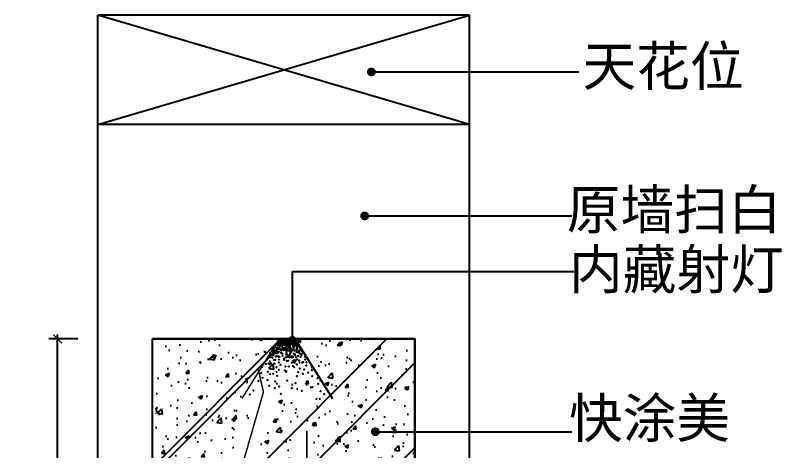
# Model space of a CAD drawing. Header units: millimetres. Extents: x 71641 to 191108, y -23091 to 29972.
# Drawn here: x 84699 to 86452, y -12383 to -11388 of the extents above; entities that cross this region are included whole.
import ezdxf

# ---------------------------------------------------------------- set-up
doc = ezdxf.new("R2010")
doc.units = ezdxf.units.MM
doc.layers.add('8', color=8, linetype='Continuous', lineweight=0)
doc.layers.add('Q', color=1, linetype='Continuous')
doc.styles.add('30', font='SimSun.ttf', dxfattribs={"height": 75})
doc.dimstyles.new('30', dxfattribs={"dimscale": 0, "dimtxt": 90, "dimasz": 20, "dimexe": 20, "dimexo": 20, "dimgap": 10, "dimtad": 1, "dimdec": 0, "dimzin": 0, "dimdsep": 46, "dimtxsty": '30', "dimblk": 'ARCHTICK', "dimcen": 20, "dimdle": 10, "dimclrd": 8, "dimclre": 8, "dimclrt": 2, "dimadec": 0, "dimazin": 0, "dimtfac": 1, "dimtdec": 0, "dimtmove": 2, "dimatfit": 3, "dimldrblk": 'DOT', "dimfxl": 0, "dimtolj": 2, "dimtzin": 0, "dimlwd": -1, "dimarcsym": 0})

# ---------------------------------------------------------------- blocks, each defined once
blk = doc.blocks.new('erg')
at = {"layer": '8', "color": 8}
blk.add_line((106246.9, -13515.5), (106408.5, -13774.4), dxfattribs=at)
at = {"layer": 'Q', "color": 8}
blk.add_line((106169.4, -13515.5), (106007.8, -13774.4), dxfattribs=at)
at = {"layer": 'Q', "color": 5}
for p, q in [((106248.2, -13510.7), (106168.2, -13510.7)), ((106246.9, -13510.7), (106169.4, -13510.7)), ((106169.4, -13515.5), (106169.4, -13510.7)), ((106169.4, -13515.5), (106246.9, -13515.5)), ((106246.9, -13515.5), (106246.9, -13510.7))]:
    blk.add_line(p, q, dxfattribs=at)
for p in [(106160.9, -13530.5), (106162.3, -13528.7), (106164.5, -13531.8), (106165.3, -13523.1), (106165.8, -13527.9), (106166.2, -13521.3), (106166.6, -13526.1), (106167.1, -13527), (106168, -13524.8), (106168.8, -13521.7), (106169.7, -13517.4), (106169.7, -13519.1), (106170.1, -13522.6), (106170.5, -13517.7), (106171, -13522.6), (106173.2, -13529.2), (106174.1, -13516.9), (106174.5, -13520.4), (106175, -13531.8), (106175.9, -13517.7), (106176.3, -13519.6), (106177.6, -13523.5), (106178.5, -13520.9), (106178.9, -13516.9), (106178.9, -13517.8), (106178.9, -13530.5), (106179.3, -13522.6), (106179.8, -13522.2), (106180.2, -13519.1), (106180.2, -13522.6), (106180.2, -13523.5), (106180.2, -13525.7), (106180.6, -13525.2), (106181.1, -13516.9), (106181.1, -13521.3), (106182.5, -13531.9), (106182.8, -13517.4), (106182.8, -13522.6), (106184.2, -13527.9), (106184.5, -13520), (106184.6, -13516.9), (106186.8, -13520), (106187.2, -13517.8), (106187.2, -13520.4), (106187.7, -13528), (106188.1, -13519.1), (106188.1, -13523.9), (106188.5, -13527.9), (106189.8, -13518.2), (106191.2, -13516.9), (106191.6, -13521.3), (106191.6, -13523.1), (106191.6, -13526.6), (106192, -13516.9), (106192.5, -13527.4), (106192.9, -13520), (106193.3, -13517.8), (106193.8, -13525.7), (106194.2, -13516.9), (106195.5, -13518.7), (106196, -13518.7), (106196.8, -13521.3), (106196.8, -13522.7), (106197.7, -13517.8), (106198.1, -13528), (106199, -13517.8), (106199.5, -13521.3), (106199.5, -13522.2), (106199.9, -13518.7), (106200.8, -13516.9), (106201.7, -13520.4), (106201.7, -13524.4), (106202.5, -13518.7), (106203, -13517.8), (106203.4, -13521.3), (106203.4, -13526.5), (106203.6, -13531), (106203.9, -13522.6), (106204.3, -13523.5), (106204.7, -13530.6), (106205.6, -13522.6), (106206, -13517.4), (106206, -13520), (106207.4, -13521.3), (106207.4, -13526.1), (106207.8, -13517.8), (106208.2, -13525.2), (106209.5, -13520.4), (106210.4, -13519.6), (106210.4, -13522.2), (106211.3, -13517.8), (106211.3, -13521.3), (106212.2, -13519.1), (106212.2, -13530.5), (106213, -13520.9), (106214.8, -13521.3), (106215.7, -13528.3), (106216.1, -13516.9), (106216.1, -13520), (106216.1, -13522.6), (106216.4, -13525.3), (106217, -13517.8), (106217.7, -13530.6), (106218.7, -13521.7), (106219.6, -13516.9), (106219.6, -13523.1), (106220, -13519.1), (106220.9, -13518.2), (106221.8, -13519.1), (106223.1, -13516.9), (106223.1, -13519.6), (106223.1, -13525.2), (106223.1, -13527), (106223.1, -13530.5), (106224, -13516.9), (106224.4, -13521.3), (106224.4, -13526.5), (106226.6, -13519.1), (106226.6, -13519.6), (106226.6, -13528.3), (106227.5, -13522.2), (106228.8, -13516.5), (106229.7, -13519.1), (106230.1, -13521.7), (106231.4, -13518.2), (106231.9, -13520), (106232.3, -13516.9), (106233.4, -13525.3), (106233.6, -13518.7), (106234.1, -13517.8), (106234.1, -13523.5), (106234.5, -13527.4), (106234.7, -13530.6), (106236.7, -13516.9), (106236.7, -13520.4), (106236.7, -13531.8), (106237.1, -13523.9), (106237.1, -13526.1), (106237.6, -13516.9), (106238.4, -13516.9), (106238.9, -13530.9), (106239.3, -13518.2), (106239.7, -13521.7), (106240.2, -13519.1), (106241.5, -13528.3), (106243.3, -13517.4), (106244.1, -13522.6), (106245, -13520), (106245.4, -13516.1), (106245.4, -13527.9), (106245.9, -13521.7), (106250.7, -13528.3), (106253.8, -13530.9), (106142, -13564.4), (106143.4, -13561.5), (106149.8, -13551.4), (106151.8, -13562.4), (106153.9, -13548.4), (106156.4, -13564.4), (106158.8, -13544.5), (106159.6, -13537.5), (106164.2, -13542.3), (106164.2, -13557.9), (106165.3, -13536.6), (106165.3, -13549.3), (106166.6, -13556.7), (106167.1, -13537.5), (106170.7, -13534.5), (106171.9, -13540.1), (106175.9, -13561.8), (106178, -13542.7), (106178.5, -13547.5), (106178.5, -13549.3), (106179.3, -13539.7), (106179.9, -13547.5), (106179.9, -13551.4), (106181.1, -13542.3), (106182.5, -13560.5), (106182.8, -13559.8), (106183.7, -13537.5), (106190.3, -13555.8), (106192.9, -13532.7), (106192.9, -13550.1), (106194.2, -13537.1), (106196, -13542.3), (106196, -13561.9), (106196.8, -13542.3), (106196.8, -13551), (106197.3, -13565.4), (106199.5, -13539.2), (106199.9, -13535.7), (106200.7, -13541), (106200.7, -13550.1), (106205.4, -13560.5), (106207.3, -13535.8), (106208.6, -13543.6), (106208.7, -13549.7), (106209.1, -13550.6), (106209.9, -13555.3), (106210.4, -13537.9), (106211.2, -13541), (106211.3, -13560.6), (106211.7, -13532.2), (106213, -13557.1), (106215.2, -13534.4), (106215.7, -13547.1), (106216.4, -13535.8), (106216.4, -13554), (106218.7, -13537.5), (106219, -13559.2), (106223.6, -13551.5), (106224.5, -13560.5), (106225.7, -13537.5), (106226.9, -13557.9), (106228.2, -13534.5), (106228.2, -13537.1), (106228.2, -13550.1), (106228.4, -13532.2), (106228.8, -13548.4), (106229.2, -13539.7), (106230.1, -13556.7), (106231, -13534), (106234.5, -13536.2), (106234.9, -13538.8), (106234.9, -13562.4), (106238, -13542.7), (106238.6, -13534.5), (106238.9, -13555.4), (106240.6, -13542.3), (106242.5, -13551.4), (106244.1, -13539.7), (106245, -13541.8), (106245, -13550.1), (106245.1, -13535.8), (106245.1, -13554), (106245.9, -13534.8), (106246.5, -13537.1), (106246.5, -13554), (106249.4, -13537.9), (106251.1, -13550.1), (106252, -13557.1), (106253, -13563.1), (106253.3, -13549.3), (106254.3, -13550.1), (106257.3, -13536.2), (106260.3, -13547.1), (106261.2, -13541), (106262.1, -13560.2), (106268.6, -13551.9), (106271.3, -13560.5), (106128.1, -13589.5), (106137.7, -13572.4), (106144.6, -13582.7), (106145.2, -13577.7), (106148.3, -13577.2), (106149.1, -13591.2), (106155, -13572.3), (106158.8, -13585.1), (106160.2, -13569.2), (106166.2, -13567.2), (106168.1, -13590.5), (106173.3, -13577.5), (106174.6, -13582.7), (106178.5, -13576.8), (106182.5, -13591.8), (106184.5, -13588.3), (106184.6, -13591.7), (106189, -13568.4), (106190.3, -13587.9), (106190.3, -13593.1), (106192.9, -13568.4), (106193.8, -13575.9), (106196.8, -13581.2), (106198.1, -13591.8), (106204.7, -13589.2), (106210.9, -13574.6), (106211.2, -13567.1), (106211.7, -13579.4), (106212.5, -13590.5), (106221.6, -13597), (106228.2, -13576.2), (106228.4, -13585.5), (106233.6, -13571.6), (106241.2, -13589.2), (106245.1, -13567.1), (106246.5, -13587.9), (106247.2, -13570.7), (106253, -13573.6), (106253.3, -13586.8), (106255.1, -13569.8), (106258.2, -13587.9), (106262.5, -13574.6), (106268.7, -13567.1), (106270, -13582.9), (106271.7, -13566.3), (106272.6, -13576.2), (106273.9, -13593.1), (106282.7, -13572.9), (106284.3, -13580.1), (106284.3, -13591.8), (106287.5, -13583.4), (106291.4, -13593.4), (106101.5, -13625.7), (106121.9, -13612.6), (106123.3, -13627.4), (106127.6, -13600.9), (106136.8, -13612.7), (106142, -13615.3), (106155, -13606.2), (106162.9, -13600.9), (106164.9, -13623.5), (106177.2, -13612.7), (106177.5, -13603.9), (106187.7, -13616.6), (106199.9, -13631.8), (106203.4, -13607.5), (106209.9, -13607.5), (106215.2, -13633.1), (106221.6, -13603.6), (106222.7, -13600.4), (106237.6, -13624.8), (106243.8, -13602.2), (106243.8, -13615.3), (106260.8, -13603.6), (106263.8, -13619.1), (106266, -13603.6), (106280.4, -13617.9), (106285.6, -13621.8), (106289.5, -13619.2), (106302.6, -13620.5), (106318.3, -13633.5), (106098.9, -13649.2), (106114.6, -13658.3), (106132.1, -13646.2), (106139.1, -13664.1), (106152.4, -13641.4), (106159.2, -13658), (106177.5, -13635.1), (106212.5, -13655.7), (106218.7, -13650.6), (106244.6, -13646.6), (106254.3, -13634.8), (106270, -13664.8), (106283, -13666.1), (106284.3, -13641.4), (106293.6, -13655.8), (106322.2, -13662.2), (106074.1, -13684.4), (106097.6, -13675.2), (106121.1, -13700), (106165.5, -13675.2), (106207.3, -13694.8), (106251.6, -13673.7), (106260.8, -13698.7), (106294.8, -13692.2), (106317, -13683.1), (106333.9, -13696.1), (106070.2, -13709.1), (106096.3, -13723.5), (106170.7, -13706.5), (106187.7, -13728.7), (106242.5, -13720.9), (106262.1, -13727.4), (106286.9, -13718.3), (106044.1, -13754.7), (106061, -13741.7), (106143.3, -13740.4), (106236, -13753.4), (106356.1, -13739.1), (106373.1, -13756.1)]:
    blk.add_point(p, dxfattribs=at)
blk = doc.blocks.new('_ARCHTICK')
at = {"color": 0, "linetype": 'ByBlock', "const_width": 0.15}
blk.add_lwpolyline([(-0.5, -0.5), (0.5, 0.5)], dxfattribs=at)
blk = doc.blocks.new('DOT')
at = {"color": 0, "linetype": 'ByBlock'}
blk.add_line((-0.5, 0), (-1, 0), dxfattribs=at)
at = {"color": 0, "linetype": 'ByBlock', "const_width": 0.5}
blk.add_lwpolyline([(-0.25, 0, 1), (0.25, 0, 1)], format="xyb", close=True, dxfattribs=at)
blk = doc.blocks.new('*D449')
at = {"color": 8}
blk.add_line((84796.2, -14197.9), (84796.2, -12117.9), dxfattribs=at)
at = {"color": 8, "lineweight": -2}
for p, q in [((84842.7, -12127.9), (84776.2, -12127.9)), ((84842.7, -14187.9), (84776.2, -14187.9))]:
    blk.add_line(p, q, dxfattribs=at)
at = {"layer": 'Defpoints', "color": 0}
for p in [(84796.2, -12127.9), (84862.7, -12127.9), (84862.7, -14187.9)]:
    blk.add_point(p, dxfattribs=at)
at = {"color": 8, "xscale": 20, "yscale": 20, "zscale": 20}
for p, rotation in [((84796.2, -12127.9), 90), ((84796.2, -14187.9), 270)]:
    blk.add_blockref('_ARCHTICK', p, dxfattribs=dict(at, rotation=rotation))
at = {"color": 2, "insert": (84748.7, -13157.9), "char_height": 75, "attachment_point": 5, "rotation": 90, "style": '30'}
blk.add_mtext('\\A2;2060', dxfattribs=at)
blk = doc.blocks.new('_Dot')
at = {"color": 0, "linetype": 'ByBlock', "lineweight": -2}
blk.add_line((-0.5, 0), (-1, 0), dxfattribs=at)
at = {"color": 0, "linetype": 'ByBlock', "const_width": 0.5}
blk.add_lwpolyline([(-0.25, 0, 1), (0.25, 0, 1)], format="xyb", close=True, dxfattribs=at)

msp = doc.modelspace()

# ---------------------------------------------------------------- hatches: boundary and pattern name
h = msp.add_hatch()
h.set_pattern_fill('AR-RROOF', color=155, scale=15, angle=45, style=0)
h.set_pattern_definition([(45, (0, -9085.08), (323.2892, 862.1046), [5715, -762, 1905, -381]), (45, (223.6, -8592.06), (-627.72, 88.9045), [1143, -125.73, 2286, -285.75]), (45, (-94.3, -8721.38), (1220.4168, 1581.4231), [3048, -533.4, 1524, -381])])
h.paths.add_polyline_path([(85013, -12127.9), (85613, -12127.9), (85613, -14187.9), (85013, -14187.9)])
h = msp.add_hatch()
h.set_pattern_fill('AR-CONC', color=193, scale=0.5, style=0)
h.set_pattern_definition([(50, (0, -9085.08), (91.092334, -7.96954), [9.525, -104.775]), (355, (0, -9085.08), (-17.62141, 95.52832), [7.62, -83.82]), (100.451, (7.59, -9085.74), (73.47125, 87.55834), [8.095, -89.045]), (46.1842, (0, -9059.68), (135.53952, -21.02116), [14.2875, -157.1625]), (96.6356, (11.3, -9061.43), (118.70212, 123.71278), [12.1425, -133.5675]), (351.184, (0, -9059.68), (118.7023, 123.71256), [11.43, -125.73]), (21, (12.7, -9066.03), (75.80744, -51.13276), [9.525, -104.775]), (326, (12.7, -9066.03), (30.90101, 92.09398), [7.62, -83.82]), (71.4514, (19.02, -9070.29), (106.708245, 40.96143), [8.095, -89.045]), (37.5, (0, -9085.077), (1.544302, 42.27752), [0, -82.804, 0, -85.09, 0, -84.1375]), (7.5, (0, -9085.077), (33.409831, 50.090287), [0, -48.514, 0, -80.899, 0, -32.0675]), (327.5, (-28.32, -9085.077), (67.795298, -2.864372), [0, -31.75, 0, -99.06, 0, -131.445]), (317.5, (-41.02, -9085.077), (74.06459, 12.713246), [0, -41.275, 0, -65.786, 0, -93.345])])
edge = h.paths.add_edge_path()
edge.add_line((85020.4, -13953.2), (85020.4, -12127.9))
edge.add_line((85020.4, -12127.9), (85613, -12127.9))
edge.add_line((85613, -12127.9), (85597.5, -13960.7))
edge.add_line((85597.5, -13960.7), (85555.9, -13904.1))
edge.add_line((85555.9, -13904.1), (85604.9, -13064.3))
edge.add_line((85604.9, -13064.3), (85582.7, -12949.4))
edge.add_line((85582.7, -12949.4), (85564.1, -12482.7))
edge.add_line((85564.1, -12482.7), (85534.5, -12545.7))
edge.add_line((85534.5, -12545.7), (85515.9, -12882.8))
edge.add_line((85515.9, -12882.8), (85504.8, -12745.7))
edge.add_line((85504.8, -12745.7), (85471.5, -12808.7))
edge.add_line((85471.5, -12808.7), (85501.1, -12986.5))
edge.add_line((85501.1, -12986.5), (85452.9, -13497.7))
edge.add_line((85452.9, -13497.7), (85486.3, -13875.5))
edge.add_line((85486.3, -13875.5), (85415.9, -13908.9))
edge.add_line((85415.9, -13908.9), (85460.3, -13008.7))
edge.add_line((85460.3, -13008.7), (85430.7, -12986.5))
edge.add_line((85430.7, -12986.5), (85415.9, -13349.5))
edge.add_line((85415.9, -13349.5), (85415.9, -13286.5))
edge.add_line((85415.9, -13286.5), (85397.3, -12905))
edge.add_line((85397.3, -12905), (85389.9, -12971.7))
edge.add_line((85389.9, -12971.7), (85378.8, -13934.8))
edge.add_line((85378.8, -13934.8), (85360.2, -13934.8))
edge.add_line((85360.2, -13934.8), (85349.1, -13786.6))
edge.add_line((85349.1, -13786.6), (85330.6, -13838.5))
edge.add_line((85330.6, -13838.5), (85363.9, -13927.4))
edge.add_line((85363.9, -13927.4), (85297.2, -13927.4))
edge.add_line((85297.2, -13927.4), (85308.3, -13649.6))
edge.add_line((85308.3, -13649.6), (85249, -13416.2))
edge.add_line((85249, -13416.2), (85267.6, -13253.2))
edge.add_line((85267.6, -13253.2), (85345.4, -13242.1))
edge.add_line((85345.4, -13242.1), (85319.5, -13212.5))
edge.add_line((85319.5, -13212.5), (85278.7, -13231))
edge.add_line((85278.7, -13231), (85308.3, -12968))
edge.add_line((85308.3, -12968), (85375.1, -12801.3))
edge.add_line((85375.1, -12801.3), (85445.5, -12553.1))
edge.add_line((85445.5, -12553.1), (85456.6, -12464.2))
edge.add_line((85456.6, -12464.2), (85449.2, -12423.4))
edge.add_line((85449.2, -12423.4), (85404.7, -12442))
edge.add_line((85404.7, -12442), (85375.1, -12397.5))
edge.add_line((85375.1, -12397.5), (85378.8, -12316))
edge.add_line((85378.8, -12316), (85330.6, -12327.1))
edge.add_line((85330.6, -12327.1), (85338, -12445.7))
edge.add_line((85338, -12445.7), (85412.1, -12542))
edge.add_line((85412.1, -12542), (85323.2, -12897.6))
edge.add_line((85323.2, -12897.6), (85297.2, -12912.4))
edge.add_line((85297.2, -12912.4), (85304.6, -12549.4))
edge.add_line((85304.6, -12549.4), (85245.3, -12419.7))
edge.add_line((85245.3, -12419.7), (85289.8, -12260.4))
edge.add_line((85289.8, -12260.4), (85267.6, -12160.4))
edge.add_line((85267.6, -12160.4), (85230.5, -12219.7))
edge.add_line((85230.5, -12219.7), (85234.2, -12353.1))
edge.add_line((85234.2, -12353.1), (85182.3, -12475.3))
edge.add_line((85182.3, -12475.3), (85282.4, -12608.7))
edge.add_line((85282.4, -12608.7), (85286.1, -12823.5))
edge.add_line((85286.1, -12823.5), (85204.5, -12790.2))
edge.add_line((85204.5, -12790.2), (85204.5, -12697.6))
edge.add_line((85204.5, -12697.6), (85204.5, -12649.4))
edge.add_line((85204.5, -12649.4), (85171.2, -12690.1))
edge.add_line((85171.2, -12690.1), (85174.9, -12775.3))
edge.add_line((85174.9, -12775.3), (85171.2, -12701.3))
edge.add_line((85171.2, -12701.3), (85167.5, -12586.4))
edge.add_line((85167.5, -12586.4), (85163.8, -12460.5))
edge.add_line((85163.8, -12460.5), (85148.9, -12460.5))
edge.add_line((85148.9, -12460.5), (85115.6, -12512.3))
edge.add_line((85115.6, -12512.3), (85115.6, -12571.6))
edge.add_line((85115.6, -12571.6), (85100.7, -12527.2))
edge.add_line((85100.7, -12527.2), (85085.9, -12486.4))
edge.add_line((85085.9, -12486.4), (85085.9, -12442))
edge.add_line((85085.9, -12442), (85052.5, -12438.3))
edge.add_line((85052.5, -12438.3), (85067.4, -12571.6))
edge.add_line((85067.4, -12571.6), (85134.1, -12660.5))
edge.add_line((85134.1, -12660.5), (85111.8, -12708.7))
edge.add_line((85111.8, -12708.7), (85089.6, -12738.3))
edge.add_line((85089.6, -12738.3), (85104.4, -12779.1))
edge.add_line((85104.4, -12779.1), (85104.4, -12819.8))
edge.add_line((85104.4, -12819.8), (85063.7, -12771.6))
edge.add_line((85063.7, -12771.6), (85048.8, -12771.6))
edge.add_line((85048.8, -12771.6), (85067.4, -12834.6))
edge.add_line((85067.4, -12834.6), (85093.3, -12949.4))
edge.add_line((85093.3, -12949.4), (85056.2, -13475.5))
edge.add_line((85056.2, -13475.5), (85097, -13923.7))
edge.add_line((85097, -13923.7), (85029.1, -13948.7))

# ---------------------------------------------------------------- linework, layer by layer
for p, q in [((85738, -11387.9), (84888, -11387.9)), ((84888, -14187.9), (84888, -11387.9)), ((85738, -14187.9), (85738, -11387.9)), ((85013, -14187.9), (85013, -12127.9)), ((85613, -12127.9), (85013, -12127.9)), ((85613, -14187.9), (85613, -12127.9))]:
    msp.add_line(p, q)
at = {"color": 8}
for p, q in [((84888, -11637.9), (85738, -11387.9)), ((85738, -11637.9), (84888, -11387.9))]:
    msp.add_line(p, q, dxfattribs=at)
at = {"color": 3}
msp.add_line((85738, -11637.9), (84888, -11637.9), dxfattribs=at)
msp.add_lwpolyline([(85013, -12127.9), (85613, -12127.9), (85613, -14187.9), (85013, -14187.9)], close=True)
at = {"layer": '8', "color": 62, "linetype": 'ByBlock', "const_width": 3.39}
for points in [[(85209.3, -12448.4), (85266.7, -12249.4), (85254.4, -12195.1)], [(85447.4, -12500.9), (85366.1, -12419.6), (85366.1, -12338.3)]]:
    msp.add_lwpolyline(points, dxfattribs=at)

# ---------------------------------------------------------------- block references
at = {"color": 3, "xscale": -0.517920000012964, "yscale": 0.5179199999984121, "zscale": 0.5179199999999999}
msp.add_blockref('erg', (140328.1, -5130.4), dxfattribs=at)

# ---------------------------------------------------------------- texts
at = {"color": 2, "char_height": 90, "attachment_point": 1, "style": '30'}
for s, insert in [('天花位', (85996.4, -11458.9)), ('原墙扫白', (85960.2, -11787)), ('内藏射灯', (85965.4, -11923.7)), ('快涂美', (85965.4, -12263.7))]:
    msp.add_mtext(s, dxfattribs=dict(at, insert=insert))

# ---------------------------------------------------------------- dimensions: what is measured, and where the dimension line sits
dim = msp.add_aligned_dim(p1=(84862.7, -14187.9), p2=(84862.7, -12127.9), distance=66.5, dimstyle='30', override={"dimscale": 1, "dimtxt": 75, "dimldrblk": 'DOT'})
dim.commit()
dim.dimension.update_dxf_attribs({"geometry": '*D449', "text_midpoint": (84748.7, -13157.9)})

# ---------------------------------------------------------------- leaders
for points in [[(85513.6, -11517.4), (85987.5, -11517.4)], [(85498.2, -11846.5), (85972.1, -11846.5)], [(85333, -12131.1), (85333, -11973.5), (85976.8, -11973.5)], [(85522.7, -12340.1), (85972.2, -12340.1)]]:
    msp.add_leader(points, dimstyle='30', override={"dimscale": 1, "dimtxt": 75, "dimtad": 0, "dimldrblk": 'DOT'})

doc.saveas('drawing.dxf')
